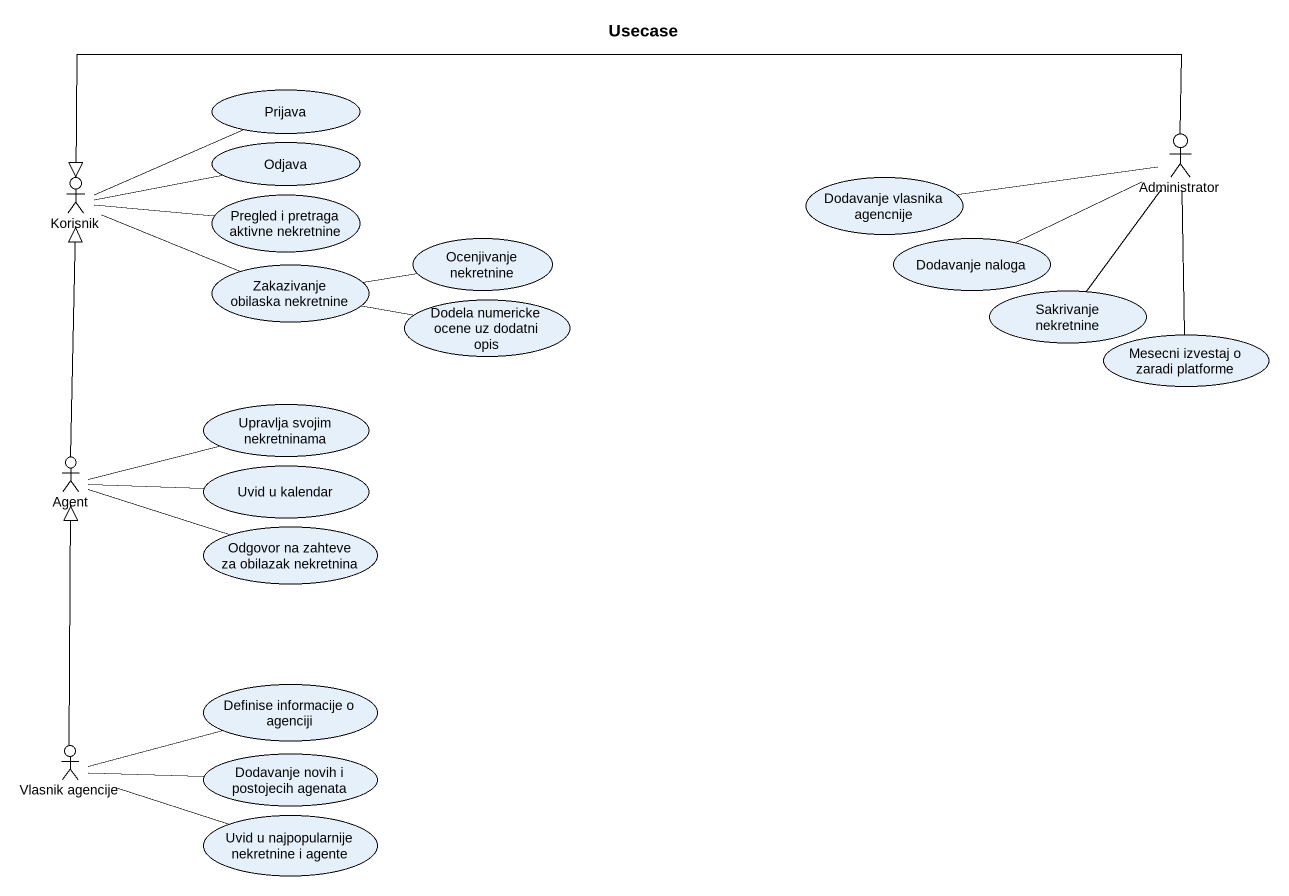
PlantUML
@startuml
title Usecase
usecase Prijava
actor Administrator
actor Korisnik
usecase Odjava
usecase "Dodavanje vlasnika agencnije" as Dodavanje_vlasnika_agencnije
usecase "Pregled i pretraga aktivne nekretnine" as Pregled_i_pretraga_aktivne
usecase "Ocenjivanje nekretnine" as Ocenjivanje_nekretnine
usecase "Dodavanje naloga" as Dodavanje_naloga
usecase "Zakazivanje obilaska nekretnine" as Zakazivanje_obilaska
usecase "Dodela numericke ocene uz dodatni opis" as Dodela_numericke_ocene_uz
usecase "Sakrivanje nekretnine" as Sakrivanje_nekretnine
usecase "Mesecni izvestaj o zaradi platforme" as Mesecni_izvestaj_o_zaradi
usecase "Upravlja svojim nekretninama" as Upravlja_svojim_nekretninama
actor "Agent" as Agent_
usecase "Uvid u kalendar" as Uvid_u_kalendar
usecase "Odgovor na zahteve za obilazak nekretnina" as Odgovor_na_zahteve_za
usecase "Definise informacije o agenciji" as Definise_informacije_o
actor "Vlasnik agencije" as Vlasnik_agencije
usecase "Dodavanje novih i postojecih agenata" as Dodavanje_novih_i
usecase "Uvid u najpopularnije nekretnine i agente" as Uvid_u_najpopularnije
Administrator -left-|> Korisnik
Administrator -left- Dodavanje_vlasnika_agencnije
Administrator -left- Dodavanje_naloga
Administrator -- Sakrivanje_nekretnine
Administrator -- Mesecni_izvestaj_o_zaradi
Korisnik -right- Prijava
Korisnik -right- Odjava
Korisnik -right- Pregled_i_pretraga_aktivne
Korisnik -right- Zakazivanje_obilaska
Zakazivanje_obilaska -right- Ocenjivanje_nekretnine
Zakazivanje_obilaska -right- Dodela_numericke_ocene_uz
Agent_ -up-|> Korisnik
Agent_ -right- Upravlja_svojim_nekretninama
Agent_ -right- Uvid_u_kalendar
Agent_ -right- Odgovor_na_zahteve_za
Vlasnik_agencije -up-|> Agent_
Vlasnik_agencije -right- Definise_informacije_o
Vlasnik_agencije -right- Dodavanje_novih_i
Vlasnik_agencije -right- Uvid_u_najpopularnije
@enduml
